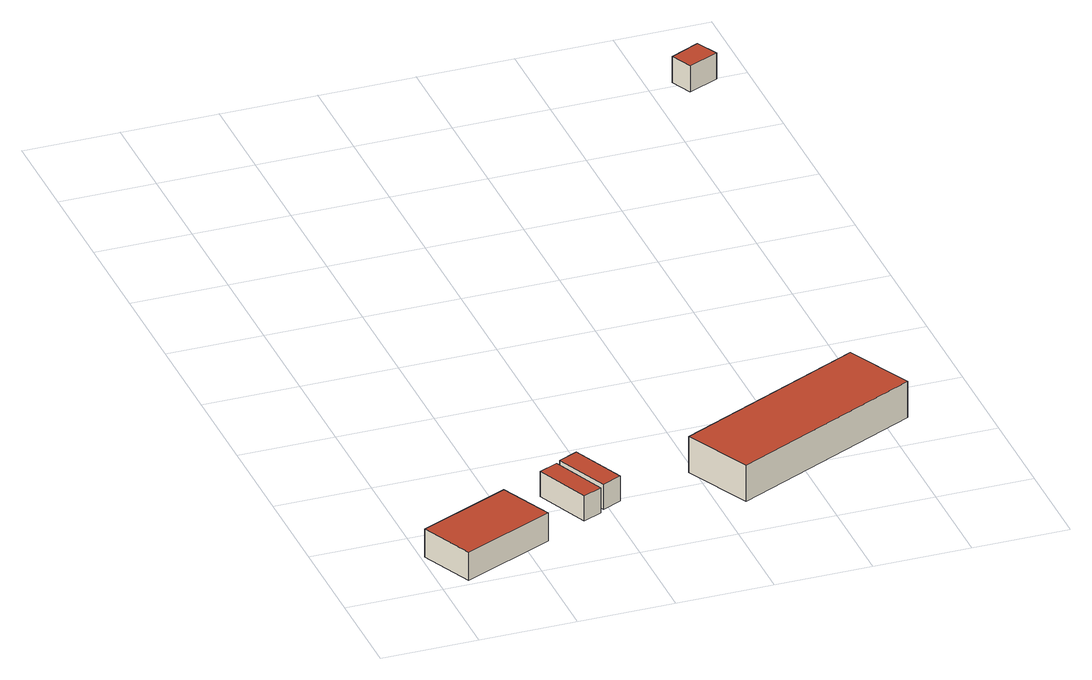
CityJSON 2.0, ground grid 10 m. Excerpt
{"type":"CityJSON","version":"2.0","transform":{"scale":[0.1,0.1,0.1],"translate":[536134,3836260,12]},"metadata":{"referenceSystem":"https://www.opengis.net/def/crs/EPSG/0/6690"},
"CityObjects":{
"building1":{"type":"Building","attributes":{"class":"3001","measuredHeight":3.1,"BuildingDetailAttribute.specifiedBuildingCoverageRate":0.6,"BuildingDetailAttribute.surveyYear":2021,"BuildingIDAttribute.prefecture":"27","BuildingIDAttribute.city":"27104"},"geometry":[{"type":"Solid","lod":"2","boundaries":[[[[0,1,2,3]],[[4,5,6,7]],[[4,0,3,5]],[[5,3,2,6]],[[7,1,0,4]],[[6,2,1,7]]]],"semantics":{"surfaces":[{"type":"GroundSurface"},{"type":"RoofSurface"},{"type":"WallSurface"}],"values":[[0,1,2,2,2,2]]}}]},
"building2":{"type":"Building","attributes":{"class":"3001","measuredHeight":2.9,"BuildingDetailAttribute.specifiedBuildingCoverageRate":0.6,"BuildingDetailAttribute.surveyYear":2021,"BuildingIDAttribute.prefecture":"27","BuildingIDAttribute.city":"27104"},"geometry":[{"type":"Solid","lod":"2","boundaries":[[[[8,9,10,11]],[[12,13,14,15]],[[13,11,10,14]],[[15,9,8,12]],[[14,10,9,15]],[[12,8,11,13]]]],"semantics":{"surfaces":[{"type":"GroundSurface"},{"type":"RoofSurface"},{"type":"WallSurface"}],"values":[[0,1,2,2,2,2]]}}]},
"building3":{"type":"Building","attributes":{"class":"3001","measuredHeight":2.8,"BuildingDetailAttribute.specifiedBuildingCoverageRate":0.6,"BuildingDetailAttribute.surveyYear":2021,"BuildingIDAttribute.prefecture":"27","BuildingIDAttribute.city":"27104"},"geometry":[{"type":"Solid","lod":"2","boundaries":[[[[16,17,18,19]],[[20,21,22,23]],[[22,18,17,23]],[[20,16,19,21]],[[21,19,18,22]],[[23,17,16,20]]]],"semantics":{"surfaces":[{"type":"GroundSurface"},{"type":"RoofSurface"},{"type":"WallSurface"}],"values":[[0,1,2,2,2,2]]}}]},
"building4":{"type":"Building","attributes":{"class":"3001","measuredHeight":4,"BuildingDetailAttribute.specifiedBuildingCoverageRate":0.6,"BuildingDetailAttribute.surveyYear":2021,"BuildingIDAttribute.prefecture":"27","BuildingIDAttribute.city":"27104"},"geometry":[{"type":"Solid","lod":"2","boundaries":[[[[24,25,26,27]],[[28,29,30,31]],[[31,25,24,28]],[[30,26,25,31]],[[29,27,26,30]],[[28,24,27,29]]]],"semantics":{"surfaces":[{"type":"GroundSurface"},{"type":"RoofSurface"},{"type":"WallSurface"}],"values":[[0,1,2,2,2,2]]}}]},
"building5":{"type":"Building","attributes":{"class":"3001","measuredHeight":2.9,"BuildingDetailAttribute.specifiedBuildingCoverageRate":0.6,"BuildingDetailAttribute.surveyYear":2021,"BuildingIDAttribute.prefecture":"27","BuildingIDAttribute.city":"27104"},"geometry":[{"type":"Solid","lod":"2","boundaries":[[[[32,33,34,35]],[[36,37,38,39]],[[36,32,35,37]],[[39,33,32,36]],[[37,35,34,38]],[[38,34,33,39]]]],"semantics":{"surfaces":[{"type":"GroundSurface"},{"type":"RoofSurface"},{"type":"WallSurface"}],"values":[[0,1,2,2,2,2]]}}]}
},
"vertices":[
[99,102,5],[124,47,5],[28,4,5],[3,59,5],[99,102,36],[3,59,36],[28,4,36],[124,47,36],
[188,77,6],[168,68,6],[144,125,6],[164,134,6],[188,77,34],[164,134,34],[144,125,34],[168,68,34],
[213,91,6],[193,82,6],[169,138,6],[189,147,6],[213,91,34],[189,147,34],[169,138,34],[193,82,34],
[490,211,7],[523,142,7],[325,48,7],[292,117,7],[490,211,47],[292,117,47],[325,48,47],[523,142,47],
[557,822,3],[568,799,3],[536,785,3],[526,807,3],[557,822,32],[526,807,32],[536,785,32],[568,799,32]
]}
